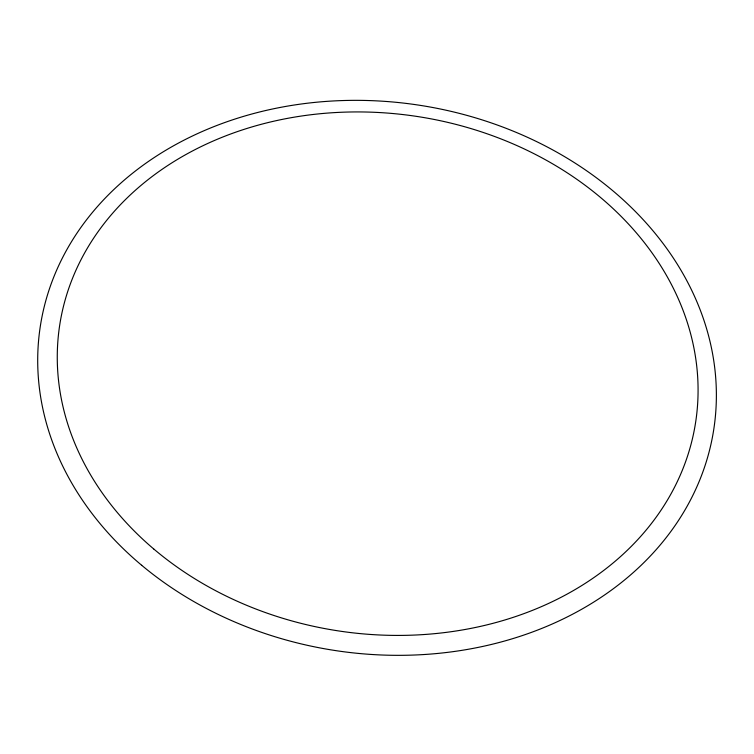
<?xml version="1.0" encoding="UTF-8"?>
<svg xmlns="http://www.w3.org/2000/svg" width="754" height="754" viewBox="0 0 754 754"><rect width="100%" height="100%" fill="white"/><g stroke="black" fill="none" stroke-linecap="round" stroke-linejoin="round"><path stroke-width="1.13" d="M141.686 565.283A340.648 275.879 8.6 0 0 706.423 461.316A340.648 275.879 8.6 0 0 283.004 106.917A340.648 275.879 8.6 0 0 141.686 565.283M153.684 548.931A321.656 260.215 8.6 0 0 688.082 454.398A321.656 260.215 8.6 0 0 291.242 117.681A321.656 260.215 8.6 0 0 153.684 548.931"/></g></svg>
